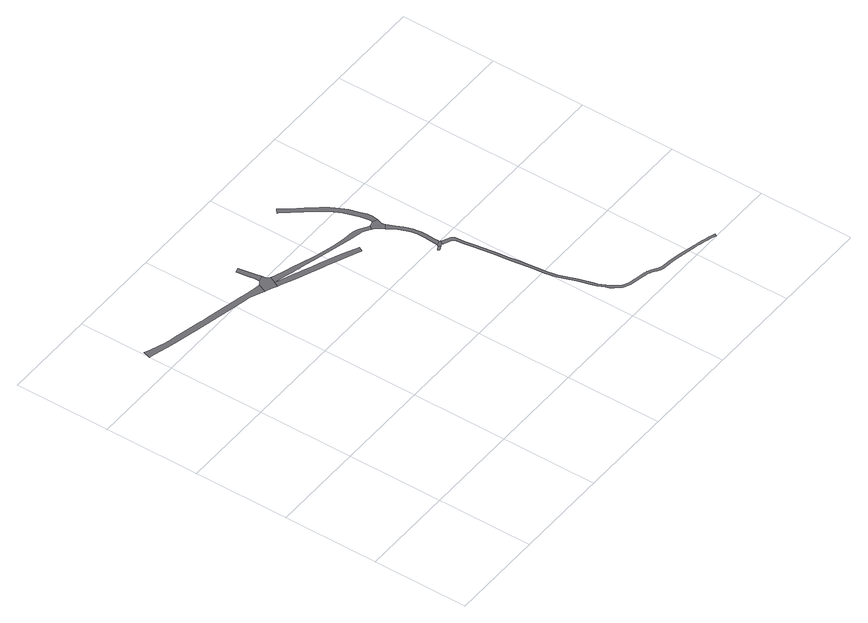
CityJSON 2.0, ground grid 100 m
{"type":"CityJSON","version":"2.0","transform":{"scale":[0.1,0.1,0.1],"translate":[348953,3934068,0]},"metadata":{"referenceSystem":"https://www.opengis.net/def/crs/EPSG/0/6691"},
"CityObjects":{
"road1":{"type":"Road","attributes":{"RoadStructureAttribute.sectionType":"1"},"geometry":[{"type":"MultiSurface","lod":"1","boundaries":[[[0,1,2,3,4,5,6,7,8,9,10,11,12,13,14,15,16,17,18,19,20,21,22,23,24,25,26,27,28,29]]]}]},
"road2":{"type":"Road","geometry":[{"type":"MultiSurface","lod":"1","boundaries":[[[28,30,31,32,33,34,35,36,37,38,29]]]}]},
"road3":{"type":"Road","attributes":{"RoadStructureAttribute.sectionType":"1"},"geometry":[{"type":"MultiSurface","lod":"1","boundaries":[[[39,40,41,42,43,44,45,37,36]]]}]},
"road4":{"type":"Road","attributes":{"RoadStructureAttribute.sectionType":"1"},"geometry":[{"type":"MultiSurface","lod":"1","boundaries":[[[46,47,48,49,50,51,52,53,54,55,56,57,58,59,60,61,62,63,64,65,66,67,68,32,31]]]}]},
"road5":{"type":"Road","attributes":{"RoadStructureAttribute.sectionType":"1"},"geometry":[{"type":"MultiSurface","lod":"1","boundaries":[[[69,70,71,72,73,74,75,76,77,78,79,80,81,82,33,32,83,84,85,86,87,88,89,90,91,92,93,94,95,96]]]}]},
"road6":{"type":"Road","geometry":[{"type":"MultiSurface","lod":"1","boundaries":[[[97,98,99,100]]]}]},
"road7":{"type":"Road","geometry":[{"type":"MultiSurface","lod":"1","boundaries":[[[101,102,103,100,99,104,105]]]}]},
"road8":{"type":"Road","attributes":{"RoadStructureAttribute.sectionType":"1"},"geometry":[{"type":"MultiSurface","lod":"1","boundaries":[[[106,107,108,109,110,111,112,113,114,115,116,117,118,119,120,121,122,123,124,125,126,127,128,129,130]]]}]},
"road9":{"type":"Road","attributes":{"RoadStructureAttribute.sectionType":"1"},"geometry":[{"type":"MultiSurface","lod":"1","boundaries":[[[131,132,133,134,135,136,137,138,139,103,102,140,141,142,143,144,145,146,147,148,149,150,151]]]}]},
"road10":{"type":"Road","geometry":[{"type":"MultiSurface","lod":"1","boundaries":[[[95,152,151,150,153,154,155,156,114,113,157,96]]]}]},
"road11":{"type":"Road","attributes":{"RoadStructureAttribute.sectionType":"1"},"geometry":[{"type":"MultiSurface","lod":"1","boundaries":[[[158,159,160,161,162,163,164,165,166,167,168,169,170,171,172,173,174,175,176,177,178,179,180,181,182,183,184,185,186,187,188,189,190,191,192,193,194,195,196,197,198,199,200,201,202,203,204,205,206,207,208,209,210,211,212,213,214,215,216,217,218,219,220,221,222,223,224,225,226,227,228,229,230,231,232,233,234,235,236,237,238,239,240,241,242,243,244,245,246,247,248,249,250,251,252,253,254,255,256,257,258,259,260,261,262,263,264,265,101,105]]]}]}
},
"vertices":[
[1274,3007,0],[1206,3023,0],[1106,3047,0],[948,3079,0],[768,3118,0],[716,3130,0],[675,3139,0],[661,3142,0],[619,3151,0],[540,3170,0],[484,3183,0],[453,3190,0],[355,3214,0],[311,3224,0],[232,3242,0],[176,3264,0],[76,3302,0],[26,3326,0],[2,3246,0],[57,3230,0],[202,3187,0],[297,3166,0],[439,3132,0],[571,3101,0],[648,3083,0],[936,3020,0],[1093,2988,0],[1178,2968,0],[1321,2906,0],[1358,2990,0],
[1386,2878,0],[1444,2851,0],[1469,2906,0],[1499,2968,0],[1493,2971,0],[1474,3001,0],[1468,3035,0],[1406,3025,0],[1360,2992,0],
[1455,3117,0],[1429,3280,0],[1377,3268,0],[1381,3252,0],[1398,3131,0],[1405,3080,0],[1405,3036,0],
[1483,2833,0],[1598,2783,0],[1654,2759,0],[1767,2712,0],[1820,2690,0],[1872,2668,0],[1885,2663,0],[1926,2647,0],[2037,2603,0],[2130,2561,0],[2267,2501,0],[2293,2548,0],[2156,2615,0],[2141,2622,0],[2061,2659,0],[1907,2719,0],[1841,2746,0],[1733,2791,0],[1721,2796,0],[1710,2800,0],[1677,2814,0],[1674,2815,0],[1507,2888,0],
[2558,2649,0],[2527,2668,0],[2495,2687,0],[2470,2700,0],[2437,2710,0],[2405,2716,0],[2311,2728,0],[2164,2754,0],[1979,2802,0],[1809,2864,0],[1740,2885,0],[1647,2914,0],[1614,2925,0],[1501,2967,0],[1498,2898,0],[1608,2868,0],[1683,2847,0],[1737,2832,0],[1744,2830,0],[1767,2824,0],[1787,2818,0],[1959,2772,0],[2081,2738,0],[2350,2669,0],[2475,2643,0],[2530,2610,0],[2550,2595,0],[2582,2636,0],
[2682,1953,0],[2694,1933,0],[2734,1952,0],[2722,1977,0],
[2790,2000,0],[2784,2004,0],[2736,1992,0],[2747,1959,0],[2767,1962,0],
[2234,3408,0],[2381,3230,0],[2519,3048,0],[2578,2933,0],[2629,2774,0],[2644,2685,0],[2639,2663,0],[2633,2648,0],[2687,2630,0],[2692,2646,0],[2700,2686,0],[2693,2746,0],[2675,2815,0],[2642,2920,0],[2629,2953,0],[2613,2992,0],[2592,3033,0],[2565,3079,0],[2512,3148,0],[2430,3258,0],[2334,3364,0],[2289,3425,0],[2288,3425,0],[2269,3456,0],[2226,3418,0],
[2660,2462,0],[2693,2402,0],[2723,2327,0],[2737,2285,0],[2746,2225,0],[2746,2180,0],[2744,2132,0],[2740,2073,0],[2737,2020,0],[2782,2022,0],[2785,2070,0],[2786,2140,0],[2788,2211,0],[2787,2239,0],[2777,2293,0],[2765,2336,0],[2749,2380,0],[2718,2448,0],[2692,2505,0],[2678,2532,0],[2633,2500,0],
[2584,2569,0],[2673,2552,0],[2672,2569,0],[2673,2586,0],[2677,2600,0],[2611,2640,0],
[2780,1954,0],[2788,1950,0],[2847,1921,0],[2858,1916,0],[2870,1900,0],[2881,1869,0],[2881,1867,0],[2888,1815,0],[2900,1725,0],[2914,1623,0],[2929,1537,0],[2938,1466,0],[2947,1381,0],[2963,1270,0],[2980,1150,0],[2991,1043,0],[2999,981,0],[3009,913,0],[3020,867,0],[3043,799,0],[3085,684,0],[3127,541,0],[3139,500,0],[3169,429,0],[3185,394,0],[3212,357,0],[3236,329,0],[3262,296,0],[3287,280,0],[3335,258,0],[3410,243,0],[3438,238,0],[3496,228,0],[3544,215,0],[3546,214,0],[3562,207,0],[3581,196,0],[3622,169,0],[3632,162,0],[3650,153,0],[3684,142,0],[3742,134,0],[3806,129,0],[3897,112,0],[4092,71,0],[4104,68,0],[4128,62,0],[4152,56,0],[4176,49,0],[4200,43,0],[4224,36,0],[4248,29,0],[4272,22,0],[4310,5,0],[4322,32,0],[4303,38,0],[4279,46,0],[4255,53,0],[4231,60,0],[4207,67,0],[4183,74,0],[4158,80,0],[4134,86,0],[4110,92,0],[4085,98,0],[3903,141,0],[3810,159,0],[3745,164,0],[3692,171,0],[3666,179,0],[3646,189,0],[3640,193,0],[3596,222,0],[3573,235,0],[3555,243,0],[3554,243,0],[3528,252,0],[3502,257,0],[3434,269,0],[3415,273,0],[3345,286,0],[3301,307,0],[3283,319,0],[3258,348,0],[3235,375,0],[3210,409,0],[3195,440,0],[3166,511,0],[3157,541,0],[3113,694,0],[3071,809,0],[3049,875,0],[3038,918,0],[3029,985,0],[3021,1046,0],[3010,1154,0],[2993,1274,0],[2977,1385,0],[2967,1469,0],[2959,1541,0],[2943,1627,0],[2930,1729,0],[2917,1819,0],[2912,1868,0],[2910,1922,0],[2888,1952,0],[2849,1970,0],[2801,1994,0]
]}
